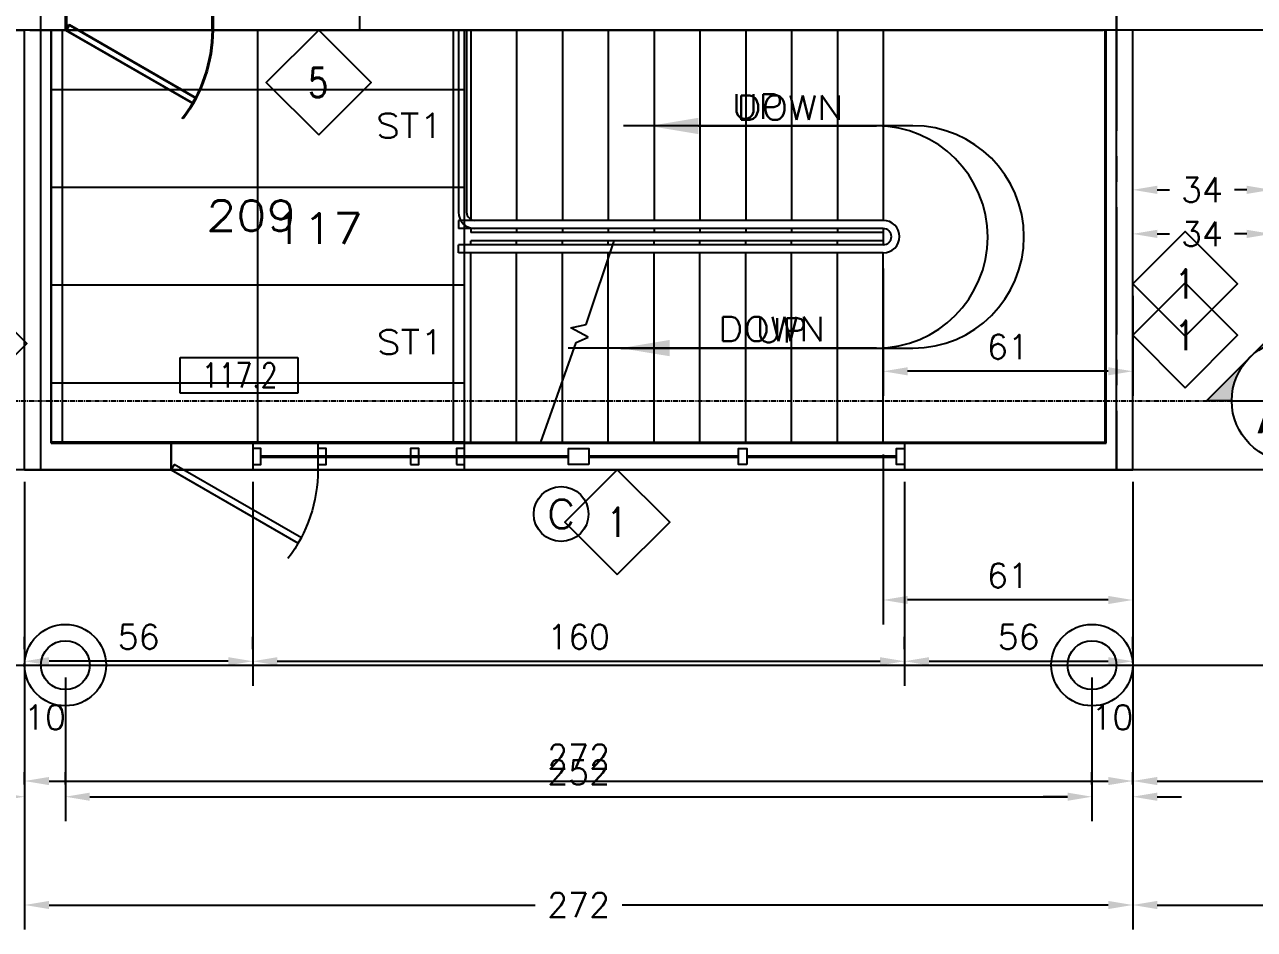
# Model space of a CAD drawing. Extents: x -289 to 2723, y -1587 to 303.
# Drawn here: x 525.9 to 827.8, y -1288.7 to -1066.5 of the extents above; entities that cross this region are included whole.
import ezdxf
from ezdxf.enums import TextEntityAlignment as Align

# ---------------------------------------------------------------- set-up
doc = ezdxf.new("R2010")
doc.units = 0
doc.header["$MEASUREMENT"] = 0
doc.linetypes.add('Wall Base$0$CENTER', pattern=[2, 1.25, -0.25, 0.25, -0.25])
doc.layers.get('0').update_dxf_attribs({"linetype": 'CONTINUOUS'})
doc.layers.get('DEFPOINTS').update_dxf_attribs({"linetype": 'CONTINUOUS'})
for name, color, linetype in [('Wall Base$0$1_Arch_Plan_Center', 134, 'Wall Base$0$CENTER'), ('Wall Base$0$1_Arch_Plan_Dim', 5, 'CONTINUOUS'), ('Wall Base$0$1_Arch_Plan_Door', 131, 'CONTINUOUS'), ('Wall Base$0$1_Arch_Plan_Post', 131, 'CONTINUOUS'), ('Wall Base$0$1_Arch_Plan_Stair', 132, 'CONTINUOUS'), ('Wall Base$0$1_Arch_Plan_Text1', 4, 'CONTINUOUS'), ('Wall Base$0$1_Arch_Plan_Wall', 7, 'CONTINUOUS'), ('Wall Base$0$1_Arch_Plan_Wall_Annot', 4, 'CONTINUOUS'), ('Wall Base$0$1_Arch_Plan_WinSec', 7, 'CONTINUOUS'), ('Wall Base$0$1_Arch_Reflected_Ceiling_Plan_Outline', 3, 'CONTINUOUS'), ('Wall Base$0$1_Arch_Reflected_Ceiling_Plan_Panel', 7, 'CONTINUOUS'), ('Wall Base$0$1_Arch_Reflected_Ceiling_Plan_Wall', 131, 'CONTINUOUS'), ('Wall Base$0$2_Arch_Plan_Center', 134, 'Wall Base$0$CENTER'), ('Wall Base$0$2_Arch_Plan_Dim', 5, 'CONTINUOUS'), ('Wall Base$0$2_Arch_Plan_Door', 131, 'CONTINUOUS'), ('Wall Base$0$2_Arch_Plan_RoomTag', 9, 'CONTINUOUS'), ('Wall Base$0$2_Arch_Plan_Stair', 132, 'CONTINUOUS'), ('Wall Base$0$2_Arch_Plan_Text1', 4, 'CONTINUOUS'), ('Wall Base$0$2_Arch_Plan_Wall', 7, 'CONTINUOUS'), ('Wall Base$0$2_Arch_Plan_Wall_Annot', 4, 'CONTINUOUS'), ('Wall Base$0$2_Arch_Plan_WinSec', 7, 'CONTINUOUS'), ('Wall Base$0$2_Arch_Reflected_Ceiling_Plan_Wall', 131, 'CONTINUOUS'), ('Wall Base$0$GRID', 131, 'CONTINUOUS'), ('Wall Base$0$Section_SteelAngle', 7, 'CONTINUOUS')]:
    doc.layers.add(name, color=color, linetype=linetype)
doc.styles.add('Wall Base$0$ROMANS-115', font='romans.shx')
doc.styles.add('Wall Base$0$ROMANS-80', font='romans.shx', dxfattribs={"width": 0.8})
doc.styles.add('Wall Base$0$ROMANS80', font='romans.shx', dxfattribs={"width": 0.8})
doc.styles.add('Wall Base$0$SANSSERIFBOLD', font='sanssb__.ttf')
doc.dimstyles.new('Wall Base$0$116-ROMANS-115-PS', dxfattribs={"dimscale": 96, "dimtxt": 0.0625, "dimasz": 0.0625, "dimexe": 0.0625, "dimexo": 0.03125, "dimgap": 0.03125, "dimtad": 1, "dimdec": 0, "dimlfac": 25.4, "dimrnd": 0.125, "dimzin": 1, "dimdsep": 46, "dimtxsty": 'Wall Base$0$ROMANS-115', "dimcen": 0.125, "dimclrd": 256, "dimclre": 256, "dimclrt": 256, "dimadec": 0, "dimazin": 0, "dimtfac": 1, "dimtdec": 0, "dimtofl": 0, "dimtmove": 2, "dimatfit": 0, "dimfxl": 1, "dimfrac": 2, "dimtolj": 1, "dimtzin": 0, "dimarcsym": 0})

# ---------------------------------------------------------------- blocks, each defined once
blk = doc.blocks.new('Wall Base$0$Door - Left Hung 36 in.')
blk.add_lwpolyline([(0.75, -1.3), (0, 0), (31.18, 18), (31.93, 16.7)], close=True)
blk.add_arc((0, 0), 36, 0, 37.3101)
blk = doc.blocks.new('*D248')
at = {"layer": 'DEFPOINTS', "color": 0, "transparency": 16777216}
for p in [(525.93, -1175.81), (797.93, -1175.81), (797.93, -1282.72)]:
    blk.add_point(p, dxfattribs=at)
at = {"layer": 'Wall Base$0$1_Arch_Plan_Dim', "lineweight": -2, "transparency": 16777216}
for p, q in [((525.93, -1178.81), (525.93, -1288.72)), ((797.93, -1178.81), (797.93, -1288.72)), ((531.93, -1282.72), (651.22, -1282.72)), ((791.93, -1282.72), (672.64, -1282.72))]:
    blk.add_line(p, q, dxfattribs=at)
at = {"layer": 'Wall Base$0$1_Arch_Plan_Dim', "transparency": 16777216}
for points in [[(531.93, -1281.72), (531.93, -1283.72), (525.93, -1282.72)], [(791.93, -1281.72), (791.93, -1283.72), (797.93, -1282.72)]]:
    blk.add_solid(points, dxfattribs=at)
at = {"layer": 'Wall Base$0$1_Arch_Plan_Dim', "transparency": 16777216, "insert": (661.93, -1282.72), "char_height": 6, "attachment_point": 5, "style": 'Wall Base$0$ROMANS-115'}
blk.add_mtext('\\A1;272', dxfattribs=at)
blk = doc.blocks.new('*D249')
at = {"layer": 'DEFPOINTS', "color": 0, "transparency": 16777216}
for p in [(985.93, -1067.81), (797.93, -1175.81), (985.93, -1282.72)]:
    blk.add_point(p, dxfattribs=at)
at = {"layer": 'Wall Base$0$1_Arch_Plan_Dim', "lineweight": -2, "transparency": 16777216}
for p, q in [((985.93, -1070.81), (985.93, -1288.72)), ((797.93, -1178.81), (797.93, -1288.72)), ((803.93, -1282.72), (979.93, -1282.72))]:
    blk.add_line(p, q, dxfattribs=at)
at = {"layer": 'Wall Base$0$1_Arch_Plan_Dim', "transparency": 16777216}
for points in [[(803.93, -1281.72), (803.93, -1283.72), (797.93, -1282.72)], [(979.93, -1281.72), (979.93, -1283.72), (985.93, -1282.72)]]:
    blk.add_solid(points, dxfattribs=at)
at = {"layer": 'Wall Base$0$1_Arch_Plan_Dim', "transparency": 16777216, "insert": (891.93, -1276.72), "char_height": 6, "attachment_point": 5, "style": 'Wall Base$0$ROMANS-115'}
blk.add_mtext('\\A1;188', dxfattribs=at)
blk = doc.blocks.new('*D301')
at = {"layer": 'DEFPOINTS', "color": 0, "transparency": 16777216}
for p in [(736.68, -1169.06), (797.93, -1175.81), (736.68, -1207.8)]:
    blk.add_point(p, dxfattribs=at)
at = {"layer": 'Wall Base$0$1_Arch_Plan_Dim', "lineweight": -2, "transparency": 16777216}
for p, q in [((736.68, -1172.06), (736.68, -1213.8)), ((797.93, -1178.81), (797.93, -1213.8)), ((791.93, -1207.8), (742.68, -1207.8))]:
    blk.add_line(p, q, dxfattribs=at)
at = {"layer": 'Wall Base$0$1_Arch_Plan_Dim', "transparency": 16777216}
for points in [[(742.68, -1206.8), (742.68, -1208.8), (736.68, -1207.8)], [(791.93, -1206.8), (791.93, -1208.8), (797.93, -1207.8)]]:
    blk.add_solid(points, dxfattribs=at)
at = {"layer": 'Wall Base$0$1_Arch_Plan_Dim', "transparency": 16777216, "insert": (767.3, -1201.8), "char_height": 6, "attachment_point": 5, "style": 'Wall Base$0$ROMANS-115'}
blk.add_mtext('\\A1;61', dxfattribs=at)
blk = doc.blocks.new('*D339')
at = {"layer": 'DEFPOINTS', "color": 0, "transparency": 16777216}
for p in [(797.93, -1107.06), (831.93, -1107.06), (831.93, -1107.06)]:
    blk.add_point(p, dxfattribs=at)
at = {"layer": 'Wall Base$0$1_Arch_Plan_Dim', "lineweight": -2, "transparency": 16777216}
for p, q in [((797.93, -1104.06), (797.93, -1101.06)), ((831.93, -1104.06), (831.93, -1101.06)), ((803.93, -1107.06), (806.93, -1107.06)), ((825.93, -1107.06), (822.93, -1107.06))]:
    blk.add_line(p, q, dxfattribs=at)
at = {"layer": 'Wall Base$0$1_Arch_Plan_Dim', "transparency": 16777216}
for points in [[(803.93, -1106.06), (803.93, -1108.06), (797.93, -1107.06)], [(825.93, -1106.06), (825.93, -1108.06), (831.93, -1107.06)]]:
    blk.add_solid(points, dxfattribs=at)
at = {"layer": 'Wall Base$0$1_Arch_Plan_Dim', "transparency": 16777216, "insert": (814.93, -1107.06), "char_height": 6, "attachment_point": 5, "style": 'Wall Base$0$ROMANS-115'}
blk.add_mtext('\\A1;34', dxfattribs=at)
blk = doc.blocks.new('*D350')
at = {"layer": 'DEFPOINTS', "color": 0, "transparency": 16777216}
for p in [(535.93, -1223.81), (787.93, -1223.81), (787.93, -1256.12)]:
    blk.add_point(p, dxfattribs=at)
at = {"layer": 'Wall Base$0$1_Arch_Plan_Dim', "lineweight": -2, "transparency": 16777216}
for p, q in [((535.93, -1226.81), (535.93, -1262.12)), ((787.93, -1226.81), (787.93, -1262.12)), ((541.93, -1256.12), (781.93, -1256.12))]:
    blk.add_line(p, q, dxfattribs=at)
at = {"layer": 'Wall Base$0$1_Arch_Plan_Dim', "transparency": 16777216}
for points in [[(541.93, -1255.12), (541.93, -1257.12), (535.93, -1256.12)], [(781.93, -1255.12), (781.93, -1257.12), (787.93, -1256.12)]]:
    blk.add_solid(points, dxfattribs=at)
at = {"layer": 'Wall Base$0$1_Arch_Plan_Dim', "transparency": 16777216, "insert": (661.93, -1250.12), "char_height": 6, "attachment_point": 5, "style": 'Wall Base$0$ROMANS-115'}
blk.add_mtext('\\A1;252', dxfattribs=at)
blk = doc.blocks.new('*D351')
at = {"layer": 'DEFPOINTS', "color": 0, "transparency": 16777216}
for p in [(525.93, -1256.12), (525.93, -1256.12), (535.93, -1256.12)]:
    blk.add_point(p, dxfattribs=at)
at = {"layer": 'Wall Base$0$1_Arch_Plan_Dim', "lineweight": -2, "transparency": 16777216}
for p, q in [((525.93, -1253.12), (525.93, -1250.12)), ((535.93, -1253.12), (535.93, -1250.12)), ((519.93, -1256.12), (513.93, -1256.12)), ((541.93, -1256.12), (547.93, -1256.12))]:
    blk.add_line(p, q, dxfattribs=at)
at = {"layer": 'Wall Base$0$1_Arch_Plan_Dim', "transparency": 16777216}
for points in [[(519.93, -1255.12), (519.93, -1257.12), (525.93, -1256.12)], [(541.93, -1255.12), (541.93, -1257.12), (535.93, -1256.12)]]:
    blk.add_solid(points, dxfattribs=at)
at = {"layer": 'Wall Base$0$1_Arch_Plan_Dim', "transparency": 16777216, "insert": (530.93, -1236.62), "char_height": 6, "attachment_point": 5, "style": 'Wall Base$0$ROMANS-115'}
blk.add_mtext('\\A1;10', dxfattribs=at)
blk = doc.blocks.new('*D352')
at = {"layer": 'DEFPOINTS', "color": 0, "transparency": 16777216}
for p in [(787.93, -1256.12), (797.93, -1256.12), (797.93, -1256.12)]:
    blk.add_point(p, dxfattribs=at)
at = {"layer": 'Wall Base$0$1_Arch_Plan_Dim', "lineweight": -2, "transparency": 16777216}
for p, q in [((787.93, -1253.12), (787.93, -1250.12)), ((797.93, -1253.12), (797.93, -1250.12)), ((781.93, -1256.12), (775.93, -1256.12)), ((803.93, -1256.12), (809.93, -1256.12))]:
    blk.add_line(p, q, dxfattribs=at)
at = {"layer": 'Wall Base$0$1_Arch_Plan_Dim', "transparency": 16777216}
for points in [[(781.93, -1255.12), (781.93, -1257.12), (787.93, -1256.12)], [(803.93, -1255.12), (803.93, -1257.12), (797.93, -1256.12)]]:
    blk.add_solid(points, dxfattribs=at)
at = {"layer": 'Wall Base$0$1_Arch_Plan_Dim', "transparency": 16777216, "insert": (792.93, -1236.62), "char_height": 6, "attachment_point": 5, "style": 'Wall Base$0$ROMANS-115'}
blk.add_mtext('\\A1;10', dxfattribs=at)
blk = doc.blocks.new('*D372')
at = {"layer": 'DEFPOINTS', "color": 0, "transparency": 16777216}
for p in [(525.93, -1175.81), (797.93, -1175.81), (797.93, -1252.27)]:
    blk.add_point(p, dxfattribs=at)
at = {"layer": 'Wall Base$0$2_Arch_Plan_Dim', "lineweight": -2, "transparency": 16777216}
for p, q in [((525.93, -1178.81), (525.93, -1258.27)), ((797.93, -1178.81), (797.93, -1258.27)), ((531.93, -1252.27), (791.93, -1252.27))]:
    blk.add_line(p, q, dxfattribs=at)
at = {"layer": 'Wall Base$0$2_Arch_Plan_Dim', "transparency": 16777216}
for points in [[(531.93, -1251.27), (531.93, -1253.27), (525.93, -1252.27)], [(791.93, -1251.27), (791.93, -1253.27), (797.93, -1252.27)]]:
    blk.add_solid(points, dxfattribs=at)
at = {"layer": 'Wall Base$0$2_Arch_Plan_Dim', "transparency": 16777216, "insert": (661.93, -1246.27), "char_height": 6, "attachment_point": 5, "style": 'Wall Base$0$ROMANS-115'}
blk.add_mtext('\\A1;272', dxfattribs=at)
blk = doc.blocks.new('*D373')
at = {"layer": 'DEFPOINTS', "color": 0, "transparency": 16777216}
for p in [(985.93, -1067.81), (797.93, -1175.81), (985.93, -1252.27)]:
    blk.add_point(p, dxfattribs=at)
at = {"layer": 'Wall Base$0$2_Arch_Plan_Dim', "lineweight": -2, "transparency": 16777216}
for p, q in [((985.93, -1070.81), (985.93, -1258.27)), ((797.93, -1178.81), (797.93, -1258.27)), ((803.93, -1252.27), (979.93, -1252.27))]:
    blk.add_line(p, q, dxfattribs=at)
at = {"layer": 'Wall Base$0$2_Arch_Plan_Dim', "transparency": 16777216}
for points in [[(803.93, -1251.27), (803.93, -1253.27), (797.93, -1252.27)], [(979.93, -1251.27), (979.93, -1253.27), (985.93, -1252.27)]]:
    blk.add_solid(points, dxfattribs=at)
at = {"layer": 'Wall Base$0$2_Arch_Plan_Dim', "transparency": 16777216, "insert": (891.93, -1246.27), "char_height": 6, "attachment_point": 5, "style": 'Wall Base$0$ROMANS-115'}
blk.add_mtext('\\A1;188', dxfattribs=at)
blk = doc.blocks.new('*D376')
at = {"layer": 'DEFPOINTS', "color": 0, "transparency": 16777216}
for p in [(736.68, -1123.36), (797.93, -1130.11), (736.68, -1151.63)]:
    blk.add_point(p, dxfattribs=at)
at = {"layer": 'Wall Base$0$2_Arch_Plan_Dim', "lineweight": -2, "transparency": 16777216}
for p, q in [((736.68, -1126.36), (736.68, -1157.63)), ((797.93, -1133.11), (797.93, -1157.63)), ((791.93, -1151.63), (742.68, -1151.63))]:
    blk.add_line(p, q, dxfattribs=at)
at = {"layer": 'Wall Base$0$2_Arch_Plan_Dim', "transparency": 16777216}
for points in [[(742.68, -1150.63), (742.68, -1152.63), (736.68, -1151.63)], [(791.93, -1150.63), (791.93, -1152.63), (797.93, -1151.63)]]:
    blk.add_solid(points, dxfattribs=at)
at = {"layer": 'Wall Base$0$2_Arch_Plan_Dim', "transparency": 16777216, "insert": (767.3, -1145.63), "char_height": 6, "attachment_point": 5, "style": 'Wall Base$0$ROMANS-115'}
blk.add_mtext('\\A1;61', dxfattribs=at)
blk = doc.blocks.new('*D438')
at = {"layer": 'DEFPOINTS', "color": 0, "transparency": 16777216}
for p in [(581.93, -1175.81), (741.93, -1175.81), (741.93, -1222.85)]:
    blk.add_point(p, dxfattribs=at)
at = {"layer": 'Wall Base$0$2_Arch_Plan_Dim', "lineweight": -2, "transparency": 16777216}
for p, q in [((581.93, -1178.81), (581.93, -1228.85)), ((741.93, -1178.81), (741.93, -1228.85)), ((587.93, -1222.85), (735.93, -1222.85))]:
    blk.add_line(p, q, dxfattribs=at)
at = {"layer": 'Wall Base$0$2_Arch_Plan_Dim', "transparency": 16777216}
for points in [[(587.93, -1221.85), (587.93, -1223.85), (581.93, -1222.85)], [(735.93, -1221.85), (735.93, -1223.85), (741.93, -1222.85)]]:
    blk.add_solid(points, dxfattribs=at)
at = {"layer": 'Wall Base$0$2_Arch_Plan_Dim', "transparency": 16777216, "insert": (661.93, -1216.85), "char_height": 6, "attachment_point": 5, "style": 'Wall Base$0$ROMANS-115'}
blk.add_mtext('\\A1;160', dxfattribs=at)
blk = doc.blocks.new('*D439')
at = {"layer": 'DEFPOINTS', "color": 0, "transparency": 16777216}
for p in [(525.93, -1222.85), (525.93, -1222.85), (581.93, -1222.85)]:
    blk.add_point(p, dxfattribs=at)
at = {"layer": 'Wall Base$0$2_Arch_Plan_Dim', "lineweight": -2, "transparency": 16777216}
for p, q in [((525.93, -1219.85), (525.93, -1216.85)), ((581.93, -1219.85), (581.93, -1216.85)), ((575.93, -1222.85), (531.93, -1222.85))]:
    blk.add_line(p, q, dxfattribs=at)
at = {"layer": 'Wall Base$0$2_Arch_Plan_Dim', "transparency": 16777216}
for points in [[(531.93, -1221.85), (531.93, -1223.85), (525.93, -1222.85)], [(575.93, -1221.85), (575.93, -1223.85), (581.93, -1222.85)]]:
    blk.add_solid(points, dxfattribs=at)
at = {"layer": 'Wall Base$0$2_Arch_Plan_Dim', "transparency": 16777216, "insert": (553.93, -1216.85), "char_height": 6, "attachment_point": 5, "style": 'Wall Base$0$ROMANS-115'}
blk.add_mtext('\\A1;56', dxfattribs=at)
blk = doc.blocks.new('*D440')
at = {"layer": 'DEFPOINTS', "color": 0, "transparency": 16777216}
for p in [(741.93, -1222.85), (797.93, -1222.85), (797.93, -1222.85)]:
    blk.add_point(p, dxfattribs=at)
at = {"layer": 'Wall Base$0$2_Arch_Plan_Dim', "lineweight": -2, "transparency": 16777216}
for p, q in [((741.93, -1219.85), (741.93, -1216.85)), ((797.93, -1219.85), (797.93, -1216.85)), ((747.93, -1222.85), (791.93, -1222.85))]:
    blk.add_line(p, q, dxfattribs=at)
at = {"layer": 'Wall Base$0$2_Arch_Plan_Dim', "transparency": 16777216}
for points in [[(747.93, -1221.85), (747.93, -1223.85), (741.93, -1222.85)], [(791.93, -1221.85), (791.93, -1223.85), (797.93, -1222.85)]]:
    blk.add_solid(points, dxfattribs=at)
at = {"layer": 'Wall Base$0$2_Arch_Plan_Dim', "transparency": 16777216, "insert": (769.93, -1216.85), "char_height": 6, "attachment_point": 5, "style": 'Wall Base$0$ROMANS-115'}
blk.add_mtext('\\A1;56', dxfattribs=at)
blk = doc.blocks.new('*D444')
at = {"layer": 'DEFPOINTS', "color": 0, "transparency": 16777216}
for p in [(797.93, -1117.88), (797.93, -1117.88), (831.93, -1117.88)]:
    blk.add_point(p, dxfattribs=at)
at = {"layer": 'Wall Base$0$2_Arch_Plan_Dim', "lineweight": -2, "transparency": 16777216}
for p, q in [((797.93, -1114.88), (797.93, -1111.88)), ((831.93, -1114.88), (831.93, -1111.88)), ((803.93, -1117.88), (806.93, -1117.88)), ((825.93, -1117.88), (822.93, -1117.88))]:
    blk.add_line(p, q, dxfattribs=at)
at = {"layer": 'Wall Base$0$2_Arch_Plan_Dim', "transparency": 16777216}
for points in [[(803.93, -1116.88), (803.93, -1118.88), (797.93, -1117.88)], [(825.93, -1116.88), (825.93, -1118.88), (831.93, -1117.88)]]:
    blk.add_solid(points, dxfattribs=at)
at = {"layer": 'Wall Base$0$2_Arch_Plan_Dim', "transparency": 16777216, "insert": (814.93, -1117.88), "char_height": 6, "attachment_point": 5, "style": 'Wall Base$0$ROMANS-115'}
blk.add_mtext('\\A1;34', dxfattribs=at)
blk = doc.blocks.new('Wall Base$0$Wall Number')
at = {"color": 5}
blk.add_lwpolyline([(-21.45, -21.45), (0, 0), (-21.45, 21.45), (-42.89, 0)], close=True, dxfattribs=at)
at = {"style": 'Wall Base$0$ROMANS80', "width": 0.8}
blk.add_attdef('WALL', text='', height=12, dxfattribs=at).set_placement((-21.62, -0.08), align=Align.MIDDLE)
blk = doc.blocks.new('Wall Base$0$Window')
blk.add_circle((0.4356, 0.3589), 0.0609)
at = {"style": 'Wall Base$0$ROMANS-80', "width": 1.15}
blk.add_attdef('WINDOW', text='', height=0.0625, dxfattribs=at).set_placement((0.4356, 0.3589), align=Align.MIDDLE)
blk = doc.blocks.new('Wall Base$0$DOOR2')
for p, q in [((0, 13.18), (43.28, 13.18)), ((0, 0), (0, 13.18)), ((43.28, 13.18), (43.28, 0)), ((43.28, 0), (0, 0))]:
    blk.add_line(p, q)
at = {"style": 'Wall Base$0$ROMANS80', "width": 0.8}
blk.add_attdef('DOOR', text='', height=9, dxfattribs=at).set_placement((21.91, 6.68), align=Align.MIDDLE)
blk = doc.blocks.new('Wall Base$0$Section - Up')
at = {"lineweight": 0}
h = blk.add_hatch(color=256, dxfattribs=at)
h.paths.add_polyline_path([(-0.3125, 0, -0.198912), (-0.221, 0.221), (-0.4419, 0)])
h.paths.add_polyline_path([(0, 0.4419), (-0.221, 0.221, -0.414214), (0.221, 0.221)])
h.paths.add_polyline_path([(0.3125, 0), (0.4419, 0), (0.221, 0.221, -0.198912)])
for p, q in [((0, 0.4419), (-0.4419, 0)), ((0, 0.4419), (0.4419, 0)), ((-0.3125, 0), (-0.4419, 0)), ((-0.3125, 0), (0.3125, 0)), ((0.4419, 0), (0.3125, 0))]:
    blk.add_line(p, q)
blk.add_circle((0, 0), 0.3125)
at = {"color": 7, "style": 'Wall Base$0$SANSSERIFBOLD', "flags": 8}
blk.add_attdef('VIEWNUMBER', text='', height=0.125, dxfattribs=at).set_placement((0, 0), align=Align.BOTTOM_CENTER)
blk.add_attdef('SHEETNUMBER', text='', height=0.125, dxfattribs=at).set_placement((0.0043, -0.0407), align=Align.TOP_CENTER)

msp = doc.modelspace()

# ---------------------------------------------------------------- linework, layer by layer
at = {"layer": 'Wall Base$0$1_Arch_Plan_Center'}
msp.add_line((483.0697, -1158.8741), (822.2376, -1158.8741), dxfattribs=at)
at = {"layer": 'Wall Base$0$1_Arch_Plan_Post'}
msp.add_line((458.7744, -1223.8085), (862.5412, -1223.8085), dxfattribs=at)
for centre, radius in [((535.9294, -1223.8085), 10), ((787.9294, -1223.8085), 10), ((535.9294, -1223.8085), 6), ((787.9294, -1223.8085), 6)]:
    msp.add_circle(centre, radius, dxfattribs=at)
at = {"layer": 'Wall Base$0$1_Arch_Plan_Stair'}
for p, q in [((635.4294, -1067.8085), (635.4294, -1114.5585)), ((646.6794, -1067.8085), (646.6794, -1114.5585)), ((657.9294, -1067.8085), (657.9294, -1114.5585)), ((669.1794, -1067.8085), (669.1794, -1114.5585)), ((680.4294, -1067.8085), (680.4294, -1114.5585)), ((691.6794, -1067.8085), (691.6794, -1114.5585)), ((702.9294, -1067.8085), (702.9294, -1114.5585)), ((714.1794, -1067.8085), (714.1794, -1114.5585)), ((725.4294, -1067.8085), (725.4294, -1114.5585)), ((736.6794, -1067.8085), (736.6794, -1114.5585)), ((736.6794, -1114.5585), (632.4294, -1114.5585)), ((632.4294, -1114.5585), (632.4294, -1116.5585)), ((736.6794, -1116.5585), (632.4294, -1116.5585)), ((635.4294, -1116.5585), (635.4294, -1117.5585)), ((646.6794, -1116.5585), (646.6794, -1117.5585)), ((657.9294, -1116.5585), (657.9294, -1117.5585)), ((669.1794, -1116.5585), (669.1794, -1117.5585)), ((680.4294, -1116.5585), (680.4294, -1117.5585)), ((691.6794, -1116.5585), (691.6794, -1117.5585)), ((702.9294, -1116.5585), (702.9294, -1117.5585)), ((714.1794, -1116.5585), (714.1794, -1117.5585)), ((725.4294, -1116.5585), (725.4294, -1117.5585)), ((736.6794, -1116.5585), (736.6794, -1120.5585)), ((736.6794, -1117.5585), (635.4294, -1117.5585)), ((663.7632, -1140.1634), (670.6258, -1119.5585)), ((736.6794, -1119.5585), (670.6258, -1119.5585)), ((680.4294, -1120.5585), (680.4294, -1119.5585)), ((691.6794, -1120.5585), (691.6794, -1119.5585)), ((702.9294, -1120.5585), (702.9294, -1119.5585)), ((714.1794, -1120.5585), (714.1794, -1119.5585)), ((725.4294, -1120.5585), (725.4294, -1119.5585)), ((736.6794, -1122.5585), (669.6267, -1122.5585)), ((736.6794, -1120.5585), (670.2876, -1120.5585)), ((680.4294, -1169.0585), (680.4294, -1122.5585)), ((691.6794, -1169.0585), (691.6794, -1122.5585)), ((702.9294, -1169.0585), (702.9294, -1122.5585)), ((714.1794, -1169.0585), (714.1794, -1122.5585)), ((725.4294, -1169.0585), (725.4294, -1122.5585)), ((736.6794, -1169.0585), (736.6794, -1122.5585)), ((669.1794, -1169.0585), (669.1794, -1123.9014)), ((660.0004, -1140.9807), (663.7632, -1140.1634)), ((664.254, -1143.2691), (660.0004, -1140.9807)), ((661.3092, -1144.5767), (664.254, -1143.2691)), ((652.63, -1169.0585), (661.3092, -1144.5767)), ((657.9294, -1169.0585), (657.9294, -1154.1104)), ((652.63, -1169.0585), (736.6794, -1169.0585))]:
    msp.add_line(p, q, dxfattribs=at)
for radius in [4, 2]:
    msp.add_arc((736.6794, -1118.5585), radius, 270, 90, dxfattribs=at)
at = {"layer": 'Wall Base$0$1_Arch_Plan_Text1'}
for p, q in [((743.9294, -1091.3121), (672.9235, -1091.3121)), ((672.2596, -1145.9335), (743.9294, -1145.9335))]:
    msp.add_line(p, q, dxfattribs=at)
msp.add_arc((743.9294, -1118.6228), 27.3107, 270, 90, dxfattribs=at)
msp.add_solid([(684.2596, -1147.9335), (684.2596, -1143.9335), (672.2596, -1145.9335)], dxfattribs=at)
at = {"layer": 'Wall Base$0$1_Arch_Plan_Wall'}
for p, q in [((536.1794, -1061.0585), (536.1794, -1067.8085)), ((572.1794, -1061.0585), (572.1794, -1067.8085)), ((608.1794, -1067.8085), (608.1794, -1061.0585)), ((525.9294, -1175.8085), (525.9294, -1067.8085)), ((532.4294, -1067.8085), (532.4294, -1169.0585)), ((533.1794, -1067.8085), (536.1794, -1067.8085)), ((566.1794, -1067.8085), (790.6794, -1067.8085)), ((791.1794, -1169.0585), (791.1794, -1067.8085)), ((985.9294, -1067.8085), (797.1794, -1067.8085)), ((797.9294, -1175.8085), (797.9294, -1067.8085)), ((532.4294, -1169.0585), (561.9294, -1169.0585)), ((561.9294, -1169.0585), (561.9294, -1175.8085)), ((561.9294, -1175.8085), (561.9294, -1169.3085)), ((597.9294, -1169.0585), (597.9294, -1175.8085)), ((597.9294, -1169.0585), (791.1794, -1169.0585)), ((633.9294, -1175.8085), (633.9294, -1169.3085)), ((525.9294, -1175.8085), (797.9294, -1175.8085))]:
    msp.add_line(p, q, dxfattribs=at)
at = {"layer": 'Wall Base$0$1_Arch_Plan_WinSec'}
for p, q in [((599.9294, -1172.371), (631.9294, -1172.371)), ((599.9294, -1172.746), (631.9294, -1172.746))]:
    msp.add_line(p, q, dxfattribs=at)
for points in [[(597.9294, -1174.5585), (599.9294, -1174.5585), (599.9294, -1170.5585), (597.9294, -1170.5585)], [(597.9294, -1174.5585), (599.9294, -1174.5585), (599.9294, -1170.5585), (597.9294, -1170.5585)], [(631.9294, -1174.5585), (633.9294, -1174.5585), (633.9294, -1170.5585), (631.9294, -1170.5585)]]:
    msp.add_lwpolyline(points, close=True, dxfattribs=at)
at = {"layer": 'Wall Base$0$1_Arch_Reflected_Ceiling_Plan_Outline'}
for p, q in [((532.4294, -1067.8085), (633.8044, -1067.8085)), ((532.4294, -1169.0585), (532.4294, -1067.8085)), ((633.8044, -1067.8085), (633.8044, -1169.0585)), ((633.8044, -1169.0585), (532.4294, -1169.0585))]:
    msp.add_line(p, q, dxfattribs=at)
at = {"layer": 'Wall Base$0$1_Arch_Reflected_Ceiling_Plan_Panel'}
for p, q in [((535.1169, -1067.8085), (535.1169, -1169.0585)), ((583.1169, -1067.8085), (583.1169, -1169.0585)), ((631.1169, -1067.8085), (631.1169, -1169.0585)), ((532.4294, -1082.4335), (633.8044, -1082.4335)), ((532.4294, -1106.4335), (633.8044, -1106.4335)), ((633.8044, -1117.5585), (633.8044, -1169.0585)), ((532.4294, -1130.4335), (633.8044, -1130.4335)), ((532.4294, -1154.4335), (633.8044, -1154.4335))]:
    msp.add_line(p, q, dxfattribs=at)
at = {"layer": 'Wall Base$0$1_Arch_Reflected_Ceiling_Plan_Wall'}
for p, q in [((525.9294, -1067.8085), (-46.0706, -1067.8085)), ((525.9294, -1175.8085), (525.9294, -1067.8085)), ((532.4294, -1067.8085), (532.4294, -1169.0585)), ((532.4294, -1067.8085), (790.6794, -1067.8085)), ((791.1794, -1169.0585), (791.1794, -1067.8085)), ((985.9294, -1067.8085), (797.1794, -1067.8085)), ((797.9294, -1175.8085), (797.9294, -1067.8085)), ((532.4294, -1169.0585), (791.1794, -1169.0585)), ((525.9294, -1175.8085), (797.9294, -1175.8085))]:
    msp.add_line(p, q, dxfattribs=at)
at = {"layer": 'Wall Base$0$2_Arch_Plan_Center', "ltscale": 25}
for p, q in [((529.9294, -1175.8085), (529.9294, -990.0585)), ((793.9294, -1061.3085), (793.9294, -1175.8085))]:
    msp.add_line(p, q, dxfattribs=at)
at = {"layer": 'Wall Base$0$2_Arch_Plan_Center'}
msp.add_line((483.0697, -1158.8741), (822.2376, -1158.8741), dxfattribs=at)
at = {"layer": 'Wall Base$0$2_Arch_Plan_Stair'}
for p, q in [((632.4294, -1067.8085), (632.4294, -1112.5585)), ((634.4294, -1067.8085), (634.4294, -1112.5585)), ((635.4294, -1067.8085), (635.4294, -1114.2905)), ((646.6794, -1067.8085), (646.6794, -1114.5585)), ((657.9294, -1067.8085), (657.9294, -1114.5585)), ((669.1794, -1067.8085), (669.1794, -1114.5585)), ((680.4294, -1067.8085), (680.4294, -1114.5585)), ((691.6794, -1067.8085), (691.6794, -1114.5585)), ((702.9294, -1067.8085), (702.9294, -1114.5585)), ((714.1794, -1067.8085), (714.1794, -1114.5585)), ((725.4294, -1067.8085), (725.4294, -1114.5585)), ((736.6794, -1067.8085), (736.6794, -1114.5585)), ((635.4294, -1116.4314), (635.4294, -1117.5585)), ((736.6794, -1114.5585), (636.4294, -1114.5585)), ((736.6794, -1116.5585), (636.4294, -1116.5585)), ((646.6794, -1116.5585), (646.6794, -1117.5585)), ((657.9294, -1116.5585), (657.9294, -1117.5585)), ((669.1794, -1116.5585), (669.1794, -1117.5585)), ((680.4294, -1116.5585), (680.4294, -1117.5585)), ((691.6794, -1116.5585), (691.6794, -1117.5585)), ((702.9294, -1116.5585), (702.9294, -1117.5585)), ((714.1794, -1116.5585), (714.1794, -1117.5585)), ((725.4294, -1116.5585), (725.4294, -1117.5585)), ((736.6794, -1116.5585), (736.6794, -1120.5585)), ((736.6794, -1117.5585), (635.4294, -1117.5585)), ((736.6794, -1119.5585), (635.4294, -1119.5585)), ((635.4294, -1120.5585), (635.4294, -1119.5585)), ((646.6794, -1120.5585), (646.6794, -1119.5585)), ((657.9294, -1120.5585), (657.9294, -1119.5585)), ((669.1794, -1120.5585), (669.1794, -1119.5585)), ((680.4294, -1120.5585), (680.4294, -1119.5585)), ((691.6794, -1120.5585), (691.6794, -1119.5585)), ((702.9294, -1120.5585), (702.9294, -1119.5585)), ((714.1794, -1120.5585), (714.1794, -1119.5585)), ((725.4294, -1120.5585), (725.4294, -1119.5585)), ((736.6794, -1120.5585), (632.4294, -1120.5585)), ((632.4294, -1122.5585), (632.4294, -1120.5585)), ((736.6794, -1122.5585), (632.4294, -1122.5585)), ((635.4294, -1169.0585), (635.4294, -1122.5585)), ((646.6794, -1169.0585), (646.6794, -1122.5585)), ((657.9294, -1169.0585), (657.9294, -1122.5585)), ((669.1794, -1169.0585), (669.1794, -1122.5585)), ((680.4294, -1169.0585), (680.4294, -1122.5585)), ((691.6794, -1169.0585), (691.6794, -1122.5585)), ((702.9294, -1169.0585), (702.9294, -1122.5585)), ((714.1794, -1169.0585), (714.1794, -1122.5585)), ((725.4294, -1169.0585), (725.4294, -1122.5585)), ((736.6794, -1169.0585), (736.6794, -1122.5585)), ((635.4294, -1169.0585), (736.6794, -1169.0585))]:
    msp.add_line(p, q, dxfattribs=at)
for centre, radius, start, end in [((636.4294, -1112.5585), 4, 180, 270), ((636.4294, -1112.5585), 2, 180, 270), ((736.6794, -1118.5585), 4, 270, 90), ((736.6794, -1118.5585), 2, 270, 90)]:
    msp.add_arc(centre, radius, start, end, dxfattribs=at)
at = {"layer": 'Wall Base$0$2_Arch_Plan_Text1'}
for p, q in [((691.3336, -1091.3737), (735.0544, -1091.3737)), ((735.0544, -1145.9335), (659.3177, -1145.9335))]:
    msp.add_line(p, q, dxfattribs=at)
msp.add_arc((735.0544, -1118.6536), 27.2799, 270, 90, dxfattribs=at)
msp.add_solid([(691.3336, -1093.3737), (691.3336, -1089.3737), (679.3336, -1091.3737)], dxfattribs=at)
at = {"layer": 'Wall Base$0$2_Arch_Plan_Wall'}
for p, q in [((535.9294, -1067.8085), (535.9294, -1061.3085)), ((571.9298, -1067.8085), (571.9298, -1061.0585)), ((525.9294, -1175.8085), (525.9294, -1067.8085)), ((527.1794, -1067.8085), (535.9294, -1067.8085)), ((532.4294, -1169.3085), (532.4294, -1067.8085)), ((790.6794, -1067.8085), (571.9298, -1067.8085)), ((787.9294, -1067.8085), (790.6794, -1067.8085)), ((791.4294, -1169.3085), (791.4294, -1067.8085)), ((985.9294, -1067.8085), (797.1794, -1067.8085)), ((797.9294, -1175.8085), (797.9294, -1067.8085)), ((532.4294, -1169.3085), (791.4294, -1169.3085)), ((581.9294, -1169.3085), (581.9294, -1175.8085)), ((741.9294, -1169.3085), (741.9294, -1175.8085)), ((525.9294, -1175.8085), (797.9294, -1175.8085))]:
    msp.add_line(p, q, dxfattribs=at)
at = {"layer": 'Wall Base$0$2_Arch_Plan_WinSec'}
for p, q in [((583.9294, -1172.371), (620.6794, -1172.371)), ((583.9294, -1172.746), (620.6794, -1172.746)), ((622.6794, -1172.371), (659.4294, -1172.371)), ((622.6794, -1172.746), (659.4294, -1172.746)), ((664.4294, -1172.371), (701.1794, -1172.371)), ((664.4294, -1172.746), (701.1794, -1172.746)), ((703.1794, -1172.371), (739.9294, -1172.371)), ((703.1794, -1172.746), (739.9294, -1172.746))]:
    msp.add_line(p, q, dxfattribs=at)
for points in [[(581.9294, -1174.5585), (583.9294, -1174.5585), (583.9294, -1170.5585), (581.9294, -1170.5585)], [(620.6794, -1174.5585), (622.6794, -1174.5585), (622.6794, -1170.5585), (620.6794, -1170.5585)], [(620.6794, -1174.5585), (622.6794, -1174.5585), (622.6794, -1170.5585), (620.6794, -1170.5585)], [(664.4294, -1174.5585), (659.4294, -1174.5585), (659.4294, -1170.5585), (664.4294, -1170.5585)], [(703.1794, -1174.5585), (701.1794, -1174.5585), (701.1794, -1170.5585), (703.1794, -1170.5585)], [(703.1794, -1174.5585), (701.1794, -1174.5585), (701.1794, -1170.5585), (703.1794, -1170.5585)], [(741.9294, -1174.5585), (739.9294, -1174.5585), (739.9294, -1170.5585), (741.9294, -1170.5585)]]:
    msp.add_lwpolyline(points, close=True, dxfattribs=at)
at = {"layer": 'Wall Base$0$2_Arch_Reflected_Ceiling_Plan_Wall'}
for p, q in [((337.9294, -1067.8085), (525.9294, -1067.8085)), ((525.9294, -1175.8085), (525.9294, -1067.8085)), ((791.4294, -1067.8085), (532.4294, -1067.8085)), ((532.4294, -1169.3085), (532.4294, -1067.8085)), ((791.4294, -1169.3085), (791.4294, -1067.8085)), ((985.9294, -1067.8085), (797.9294, -1067.8085)), ((797.9294, -1175.8085), (797.9294, -1067.8085)), ((532.4294, -1169.3085), (791.4294, -1169.3085)), ((525.9294, -1175.8085), (797.9294, -1175.8085))]:
    msp.add_line(p, q, dxfattribs=at)
at = {"layer": 'Wall Base$0$GRID'}
for p, q in [((529.9294, -1175.8085), (529.9294, 252.7076)), ((529.9294, -1175.8085), (529.9294, 252.7076)), ((793.9294, -1175.8085), (793.9294, 252.7076)), ((2723.2663, -1067.8085), (-270.2703, -1067.8085)), ((2723.2663, -1175.8085), (-270.2703, -1175.8085))]:
    msp.add_line(p, q, dxfattribs=at)
at = {"layer": 'Wall Base$0$Section_SteelAngle'}
msp.add_line((697.186, -1145.9335), (725.4363, -1145.9335), dxfattribs=at)

# ---------------------------------------------------------------- block references
at = {"layer": 'Wall Base$0$1_Arch_Plan_Door', "xscale": -1, "rotation": 180}
for p in [(536.1794, -1067.8085), (561.9294, -1175.8085)]:
    msp.add_blockref('Wall Base$0$Door - Left Hung 36 in.', p, dxfattribs=at)
at = {"layer": 'Wall Base$0$1_Arch_Plan_Text1'}
for name, p, xscale, yscale, zscale, values in [('Wall Base$0$Section - Up', (837.2375, -1158.8741), 48, 48, 48, {'VIEWNUMBER': '1', 'SHEETNUMBER': 'A-05'}), ('Wall Base$0$DOOR2', (564.0837, -1157.0297), 0.667919999863557, 0.667919999863557, 0.667919999863557, {'DOOR': '117.2'})]:
    msp.add_blockref(name, p, dxfattribs=dict(at, xscale=xscale, yscale=yscale, zscale=zscale)).add_auto_attribs(values)
at = {"layer": 'Wall Base$0$1_Arch_Plan_Wall_Annot', "xscale": 0.5999999998775251, "yscale": 0.5999999998775251, "zscale": 0.5999999998775251}
for p in [(823.6657, -1130.1298), (526.5071, -1144.796), (684.2782, -1188.6766)]:
    msp.add_blockref('Wall Base$0$Wall Number', p, dxfattribs=at).add_auto_attribs({'WALL': '1'})
at = {"layer": 'Wall Base$0$2_Arch_Plan_Door', "xscale": -1.000012499999684, "yscale": 1.000012500000139, "zscale": 1.0000125, "rotation": 180}
msp.add_blockref('Wall Base$0$Door - Left Hung 36 in.', (535.9294, -1067.8085), dxfattribs=at)
at = {"layer": 'Wall Base$0$2_Arch_Plan_Text1'}
for name, p, xscale, yscale, zscale, values in [('Wall Base$0$Section - Up', (837.2375, -1158.8741), 48, 48, 48, {'VIEWNUMBER': '1', 'SHEETNUMBER': 'A-05'}), ('Wall Base$0$Window', (609.5376, -1226.3069), 110.3999999774618, 110.3999999774618, 110.3999999774618, {'WINDOW': 'C'})]:
    msp.add_blockref(name, p, dxfattribs=dict(at, xscale=xscale, yscale=yscale, zscale=zscale)).add_auto_attribs(values)
at = {"layer": 'Wall Base$0$2_Arch_Plan_Wall_Annot', "xscale": 0.5999999998775251, "yscale": 0.5999999998775251, "zscale": 0.5999999998775251}
for p, values in [((610.9912, -1080.6766), {'WALL': '5'}), ((823.6657, -1142.7817), {'WALL': '1'})]:
    msp.add_blockref('Wall Base$0$Wall Number', p, dxfattribs=at).add_auto_attribs(values)

# ---------------------------------------------------------------- texts
at = {"layer": 'Wall Base$0$1_Arch_Plan_Text1', "style": 'Wall Base$0$ROMANS-115', "width": 1.15}
for s, height, p in [('UP', 6, (699.5067, -1089.5833)), ('ST1', 6, (612.1606, -1094.2895)), ('117', 7.5, (586.8242, -1120.3036)), ('UP', 6, (705.3245, -1144.5508))]:
    msp.add_text(s, height=height, dxfattribs=at).set_placement(p)
at = {"layer": 'Wall Base$0$2_Arch_Plan_RoomTag', "style": 'Wall Base$0$ROMANS-115', "width": 1.15}
msp.add_text('209', height=7.5, dxfattribs=at).set_placement((570.5234, -1117.1511))
at = {"layer": 'Wall Base$0$2_Arch_Plan_Text1', "style": 'Wall Base$0$ROMANS-115', "width": 1.15}
for s, p in [('DOWN', (700.6539, -1089.8754)), ('DOWN', (696.175, -1144.2412)), ('ST1', (612.3559, -1147.4548))]:
    msp.add_text(s, height=6, dxfattribs=at).set_placement(p)

# ---------------------------------------------------------------- dimensions: what is measured, and where the dimension line sits
at = {"layer": 'Wall Base$0$1_Arch_Plan_Dim'}
for base, p1, p2, picture, middle in [((985.9294, -1282.7154), (797.9294, -1175.8085), (985.9294, -1067.8085), '*D249', (891.9294, -1276.7154)), ((787.9294, -1256.1215), (535.9294, -1223.8085), (787.9294, -1223.8085), '*D350', (661.9294, -1250.1215)), ((525.9294, -1256.1215), (535.9294, -1256.1215), (525.9294, -1256.1215), '*D351', (530.9294, -1236.6215))]:
    dim = msp.add_linear_dim(base=base, p1=p1, p2=p2, dimstyle='Wall Base$0$116-ROMANS-115-PS', override={"dimdec": 0, "dimlfac": -192, "dimrnd": 0, "dimpost": '\\X', "dimtdec": 6}, dxfattribs=at)
    dim.commit()
    dim.dimension.update_dxf_attribs({"geometry": picture, "text_midpoint": middle})
for base, p1, p2, picture, middle in [((831.9294, -1107.0636), (797.9294, -1107.0636), (831.9294, -1107.0636), '*D339', (814.9294, -1107.0636)), ((797.9294, -1282.7154), (525.9294, -1175.8085), (797.9294, -1175.8085), '*D248', (661.9294, -1282.7154))]:
    dim = msp.add_linear_dim(base=base, p1=p1, p2=p2, dimstyle='Wall Base$0$116-ROMANS-115-PS', override={"dimdec": 0, "dimlfac": -192, "dimrnd": 0, "dimpost": '\\X', "dimtdec": 6}, dxfattribs=at)
    dim.commit()
    dim.dimension.update_dxf_attribs({"geometry": picture, "text_midpoint": middle, "dimtype": 160})
for base, p1, p2, picture, middle in [((736.6794, -1207.802), (797.9294, -1175.8085), (736.6794, -1169.0585), '*D301', (767.3044, -1201.802)), ((797.9294, -1256.1215), (787.9294, -1256.1215), (797.9294, -1256.1215), '*D352', (792.9294, -1236.6215))]:
    dim = msp.add_linear_dim(base=base, p1=p1, p2=p2, angle=180, dimstyle='Wall Base$0$116-ROMANS-115-PS', override={"dimdec": 0, "dimlfac": -192, "dimrnd": 0, "dimpost": '\\X', "dimtdec": 6}, dxfattribs=at)
    dim.commit()
    dim.dimension.update_dxf_attribs({"geometry": picture, "text_midpoint": middle})
at = {"layer": 'Wall Base$0$2_Arch_Plan_Dim'}
for base, p1, p2, picture, middle in [((985.9294, -1252.2741), (797.9294, -1175.8085), (985.9294, -1067.8085), '*D373', (891.9294, -1246.2741)), ((797.9294, -1252.2741), (525.9294, -1175.8085), (797.9294, -1175.8085), '*D372', (661.9294, -1246.2741)), ((741.9294, -1222.8483), (581.9294, -1175.8085), (741.9294, -1175.8085), '*D438', (661.9294, -1216.8483)), ((525.9294, -1222.8483), (581.9294, -1222.8483), (525.9294, -1222.8483), '*D439', (553.9294, -1216.8483))]:
    dim = msp.add_linear_dim(base=base, p1=p1, p2=p2, dimstyle='Wall Base$0$116-ROMANS-115-PS', override={"dimdec": 0, "dimlfac": -192, "dimrnd": 0, "dimpost": '\\X', "dimtdec": 6}, dxfattribs=at)
    dim.commit()
    dim.dimension.update_dxf_attribs({"geometry": picture, "text_midpoint": middle})
dim = msp.add_linear_dim(base=(797.9294, -1117.8761), p1=(831.9294, -1117.8761), p2=(797.9294, -1117.8761), dimstyle='Wall Base$0$116-ROMANS-115-PS', override={"dimdec": 0, "dimlfac": -192, "dimrnd": 0, "dimpost": '\\X', "dimtdec": 6}, dxfattribs=at)
dim.commit()
dim.dimension.update_dxf_attribs({"geometry": '*D444', "text_midpoint": (814.9294, -1117.8761), "dimtype": 160})
for base, p1, p2, picture, middle in [((736.6794, -1151.6326), (797.9294, -1130.112), (736.6794, -1123.362), '*D376', (767.3044, -1145.6326)), ((797.9294, -1222.8483), (741.9294, -1222.8483), (797.9294, -1222.8483), '*D440', (769.9294, -1216.8483))]:
    dim = msp.add_linear_dim(base=base, p1=p1, p2=p2, angle=180, dimstyle='Wall Base$0$116-ROMANS-115-PS', override={"dimdec": 0, "dimlfac": -192, "dimrnd": 0, "dimpost": '\\X', "dimtdec": 6}, dxfattribs=at)
    dim.commit()
    dim.dimension.update_dxf_attribs({"geometry": picture, "text_midpoint": middle})

doc.saveas('drawing.dxf')
